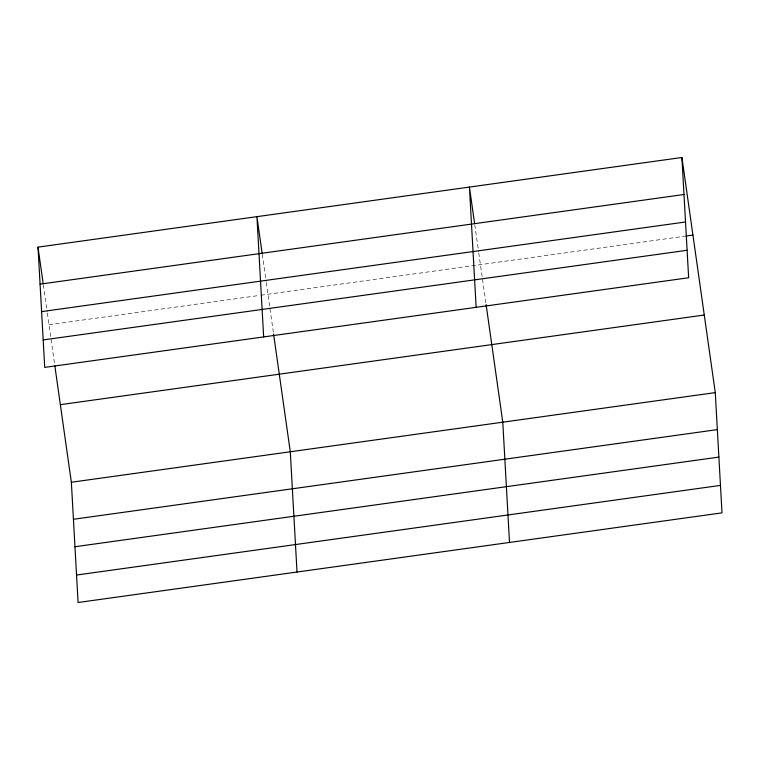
<?xml version="1.0" encoding="UTF-8"?>
<svg xmlns="http://www.w3.org/2000/svg" width="760" height="760" viewBox="0 0 760 760"><rect width="100%" height="100%" fill="white"/><g stroke="black" fill="none" stroke-linecap="round" stroke-linejoin="round"><path stroke-width="0.57" stroke-dasharray="3.8 2.85" d="M49.011 324.729L259.749 295.383M260.917 295.222L684.712 236.218M474.762 224.694L478.601 251.731M478.762 252.909L485.934 303.459M262.267 254.277L266.104 281.314M266.276 282.492L273.448 333.041M43.339 284.753L47.177 311.79M47.338 312.968L54.682 364.695"/><path stroke-width="1.14" d="M681.919 157.491L688.645 277.751L44.726 367.394L38 247.133L681.919 157.491L715.274 392.606L722 512.867L78.081 602.509L71.355 482.248L54.843 365.873M40.071 284.154L683.99 194.503M41.61 311.619L685.52 221.977M685.881 236.056L692.93 235.077M43.187 339.929L687.106 250.277M60.353 404.662L704.273 315.02M71.355 482.248L715.274 392.606M73.425 519.27L717.345 429.618M74.964 546.734L718.884 457.092M76.541 575.044L720.461 485.393M474.591 223.516L469.423 187.074L476.149 307.334M486.105 304.627L502.787 422.19L509.504 542.45M262.105 253.099L256.927 216.657L263.653 336.917M273.609 334.21L290.291 451.772L297.017 572.033M38 247.133L43.168 283.584"/></g></svg>
